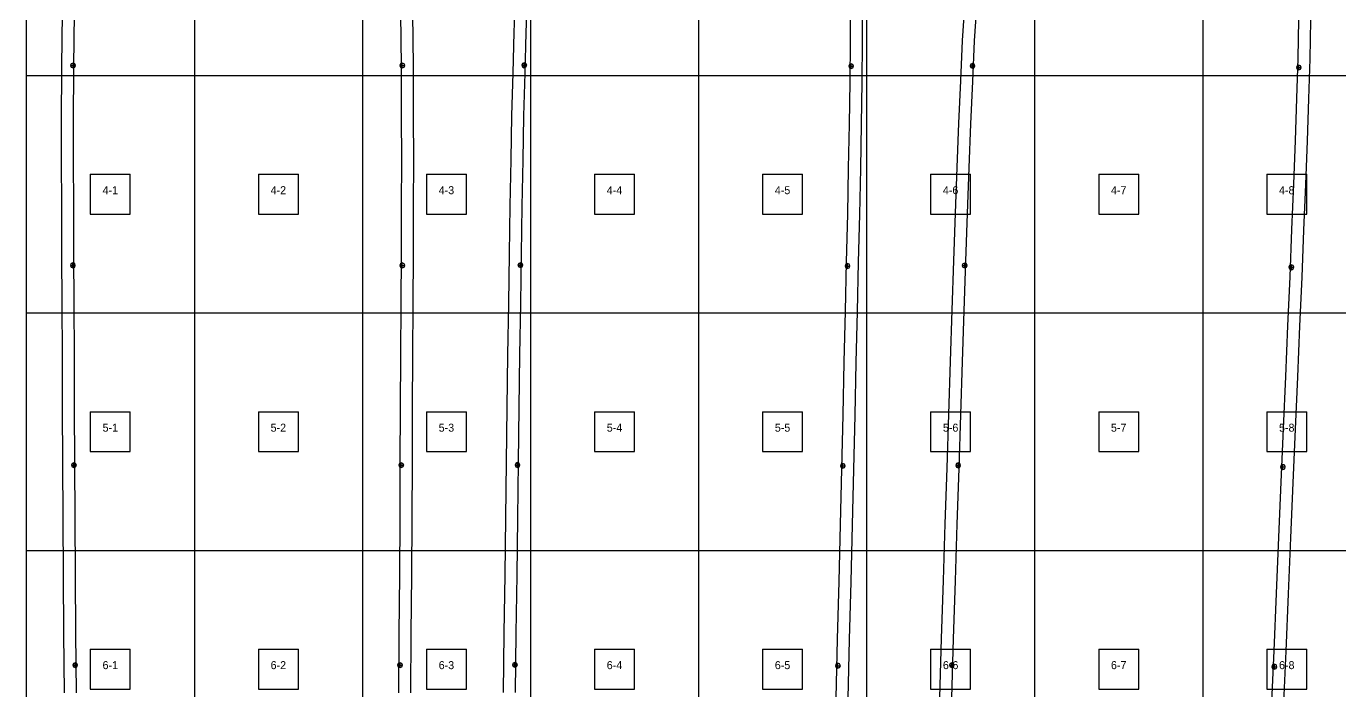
# Model space of a CAD drawing. Header units: metres. Extents: x 0 to 3990, y -3267 to 0.
# Drawn here: x 0 to 1641, y -1661 to -829 of the extents above; entities that cross this region are included whole.
import ezdxf
from ezdxf.enums import TextEntityAlignment as Align

# ---------------------------------------------------------------- set-up
doc = ezdxf.new("R2010")
doc.units = ezdxf.units.M
doc.layers.add('default', color=7, linetype='Continuous')
doc.layers.add('TEXTLAYER', color=7, linetype='Continuous')

msp = doc.modelspace()

# ---------------------------------------------------------------- linework, layer by layer
at = {"color": 9}
for p, q in [((0, -594), (0, -891)), ((210, -594), (210, -891)), ((210, -594), (210, -891)), ((420, -594), (420, -891)), ((420, -594), (420, -891)), ((630, -594), (630, -891)), ((630, -594), (630, -891)), ((840, -594), (840, -891)), ((840, -594), (840, -891)), ((1050, -594), (1050, -891)), ((1050, -594), (1050, -891)), ((1260, -594), (1260, -891)), ((1260, -594), (1260, -891)), ((1470, -594), (1470, -891)), ((1470, -594), (1470, -891)), ((0, -891), (210, -891)), ((0, -891), (210, -891)), ((0, -891), (0, -1188)), ((210, -891), (420, -891)), ((210, -891), (210, -1188)), ((210, -891), (420, -891)), ((210, -891), (210, -1188)), ((420, -891), (630, -891)), ((420, -891), (420, -1188)), ((420, -891), (630, -891)), ((420, -891), (420, -1188)), ((630, -891), (840, -891)), ((630, -891), (630, -1188)), ((630, -891), (840, -891)), ((630, -891), (630, -1188)), ((840, -891), (1050, -891)), ((840, -891), (840, -1188)), ((840, -891), (1050, -891)), ((840, -891), (840, -1188)), ((1050, -891), (1260, -891)), ((1050, -891), (1050, -1188)), ((1050, -891), (1260, -891)), ((1050, -891), (1050, -1188)), ((1260, -891), (1470, -891)), ((1260, -891), (1260, -1188)), ((1260, -891), (1470, -891)), ((1260, -891), (1260, -1188)), ((1470, -891), (1680, -891)), ((1470, -891), (1470, -1188)), ((1470, -891), (1680, -891)), ((1470, -891), (1470, -1188)), ((80, -1014.5), (130, -1014.5)), ((80, -1014.5), (80, -1064.5)), ((130, -1064.5), (130, -1014.5)), ((290, -1014.5), (340, -1014.5)), ((290, -1014.5), (290, -1064.5)), ((340, -1064.5), (340, -1014.5)), ((500, -1014.5), (550, -1014.5)), ((500, -1014.5), (500, -1064.5)), ((550, -1064.5), (550, -1014.5)), ((710, -1014.5), (760, -1014.5)), ((710, -1014.5), (710, -1064.5)), ((760, -1064.5), (760, -1014.5)), ((920, -1014.5), (970, -1014.5)), ((920, -1014.5), (920, -1064.5)), ((970, -1064.5), (970, -1014.5)), ((1130, -1014.5), (1180, -1014.5)), ((1130, -1014.5), (1130, -1064.5)), ((1180, -1064.5), (1180, -1014.5)), ((1340, -1014.5), (1390, -1014.5)), ((1340, -1014.5), (1340, -1064.5)), ((1390, -1064.5), (1390, -1014.5)), ((1550, -1014.5), (1600, -1014.5)), ((1550, -1014.5), (1550, -1064.5)), ((1600, -1064.5), (1600, -1014.5)), ((80, -1064.5), (130, -1064.5)), ((290, -1064.5), (340, -1064.5)), ((500, -1064.5), (550, -1064.5)), ((710, -1064.5), (760, -1064.5)), ((920, -1064.5), (970, -1064.5)), ((1130, -1064.5), (1180, -1064.5)), ((1340, -1064.5), (1390, -1064.5)), ((1550, -1064.5), (1600, -1064.5)), ((0, -1188), (210, -1188)), ((0, -1188), (210, -1188)), ((0, -1188), (0, -1485)), ((210, -1188), (420, -1188)), ((210, -1188), (210, -1485)), ((210, -1188), (420, -1188)), ((210, -1188), (210, -1485)), ((420, -1188), (630, -1188)), ((420, -1188), (420, -1485)), ((420, -1188), (630, -1188)), ((420, -1188), (420, -1485)), ((630, -1188), (840, -1188)), ((630, -1188), (630, -1485)), ((630, -1188), (840, -1188)), ((630, -1188), (630, -1485)), ((840, -1188), (1050, -1188)), ((840, -1188), (840, -1485)), ((840, -1188), (1050, -1188)), ((840, -1188), (840, -1485)), ((1050, -1188), (1260, -1188)), ((1050, -1188), (1050, -1485)), ((1050, -1188), (1260, -1188)), ((1050, -1188), (1050, -1485)), ((1260, -1188), (1470, -1188)), ((1260, -1188), (1260, -1485)), ((1260, -1188), (1470, -1188)), ((1260, -1188), (1260, -1485)), ((1470, -1188), (1680, -1188)), ((1470, -1188), (1470, -1485)), ((1470, -1188), (1680, -1188)), ((1470, -1188), (1470, -1485)), ((80, -1311.5), (130, -1311.5)), ((80, -1311.5), (80, -1361.5)), ((130, -1361.5), (130, -1311.5)), ((290, -1311.5), (340, -1311.5)), ((290, -1311.5), (290, -1361.5)), ((340, -1361.5), (340, -1311.5)), ((500, -1311.5), (550, -1311.5)), ((500, -1311.5), (500, -1361.5)), ((550, -1361.5), (550, -1311.5)), ((710, -1311.5), (760, -1311.5)), ((710, -1311.5), (710, -1361.5)), ((760, -1361.5), (760, -1311.5)), ((920, -1311.5), (970, -1311.5)), ((920, -1311.5), (920, -1361.5)), ((970, -1361.5), (970, -1311.5)), ((1130, -1311.5), (1180, -1311.5)), ((1130, -1311.5), (1130, -1361.5)), ((1180, -1361.5), (1180, -1311.5)), ((1340, -1311.5), (1390, -1311.5)), ((1340, -1311.5), (1340, -1361.5)), ((1390, -1361.5), (1390, -1311.5)), ((1550, -1311.5), (1600, -1311.5)), ((1550, -1311.5), (1550, -1361.5)), ((1600, -1361.5), (1600, -1311.5)), ((80, -1361.5), (130, -1361.5)), ((290, -1361.5), (340, -1361.5)), ((500, -1361.5), (550, -1361.5)), ((710, -1361.5), (760, -1361.5)), ((920, -1361.5), (970, -1361.5)), ((1130, -1361.5), (1180, -1361.5)), ((1340, -1361.5), (1390, -1361.5)), ((1550, -1361.5), (1600, -1361.5)), ((0, -1485), (210, -1485)), ((0, -1485), (210, -1485)), ((0, -1485), (0, -1782)), ((210, -1485), (420, -1485)), ((210, -1485), (210, -1782)), ((210, -1485), (420, -1485)), ((210, -1485), (210, -1782)), ((420, -1485), (630, -1485)), ((420, -1485), (420, -1782)), ((420, -1485), (630, -1485)), ((420, -1485), (420, -1782)), ((630, -1485), (840, -1485)), ((630, -1485), (630, -1782)), ((630, -1485), (840, -1485)), ((630, -1485), (630, -1782)), ((840, -1485), (1050, -1485)), ((840, -1485), (840, -1782)), ((840, -1485), (1050, -1485)), ((840, -1485), (840, -1782)), ((1050, -1485), (1260, -1485)), ((1050, -1485), (1050, -1782)), ((1050, -1485), (1260, -1485)), ((1050, -1485), (1050, -1782)), ((1260, -1485), (1470, -1485)), ((1260, -1485), (1260, -1782)), ((1260, -1485), (1470, -1485)), ((1260, -1485), (1260, -1782)), ((1470, -1485), (1680, -1485)), ((1470, -1485), (1470, -1782)), ((1470, -1485), (1680, -1485)), ((1470, -1485), (1470, -1782)), ((80, -1608.5), (130, -1608.5)), ((80, -1608.5), (80, -1658.5)), ((130, -1658.5), (130, -1608.5)), ((290, -1608.5), (340, -1608.5)), ((290, -1608.5), (290, -1658.5)), ((340, -1658.5), (340, -1608.5)), ((500, -1608.5), (550, -1608.5)), ((500, -1608.5), (500, -1658.5)), ((550, -1658.5), (550, -1608.5)), ((710, -1608.5), (760, -1608.5)), ((710, -1608.5), (710, -1658.5)), ((760, -1658.5), (760, -1608.5)), ((920, -1608.5), (970, -1608.5)), ((920, -1608.5), (920, -1658.5)), ((970, -1658.5), (970, -1608.5)), ((1130, -1608.5), (1180, -1608.5)), ((1130, -1608.5), (1130, -1658.5)), ((1180, -1658.5), (1180, -1608.5)), ((1340, -1608.5), (1390, -1608.5)), ((1340, -1608.5), (1340, -1658.5)), ((1390, -1658.5), (1390, -1608.5)), ((1550, -1608.5), (1600, -1608.5)), ((1550, -1608.5), (1550, -1658.5)), ((1600, -1658.5), (1600, -1608.5)), ((80, -1658.5), (130, -1658.5)), ((290, -1658.5), (340, -1658.5)), ((500, -1658.5), (550, -1658.5)), ((710, -1658.5), (760, -1658.5)), ((920, -1658.5), (970, -1658.5)), ((1130, -1658.5), (1180, -1658.5)), ((1340, -1658.5), (1390, -1658.5)), ((1550, -1658.5), (1600, -1658.5))]:
    msp.add_line(p, q, dxfattribs=at)
at = {"layer": 'default', "color": 7, "linetype": 'Continuous'}
for p, q in [((44.9, -837.4), (46.1, -788.6)), ((59.9, -837.4), (61.1, -788.6)), ((468.4, -837.4), (467.2, -788.6)), ((483.4, -837.4), (482.2, -788.6)), ((609.6, -837), (611.7, -788.2)), ((624.6, -837.3), (626.7, -788.5)), ((1029.9, -848.2), (1029.7, -799.6)), ((1044.9, -848.4), (1044.7, -799.8)), ((1170, -847.2), (1173.2, -798.6)), ((1185, -847.8), (1188.1, -799.3)), ((608.2, -888), (609.6, -837)), ((1589.2, -869.5), (1590, -821.3)), ((1604.2, -870.1), (1605, -821.9)), ((44.5, -888.4), (44.9, -837.4)), ((59.5, -888.4), (59.9, -837.4)), ((468.7, -888.4), (468.4, -837.4)), ((483.7, -888.4), (483.4, -837.4)), ((623.2, -888.3), (624.6, -837.3)), ((1029.3, -898.9), (1029.9, -848.2)), ((1044.3, -899.2), (1044.9, -848.4)), ((1167.7, -897.9), (1170, -847.2)), ((1182.6, -898.5), (1185, -847.8)), ((1587.6, -919.8), (1589.2, -869.5)), ((56.3, -876.3), (55.4, -878.5)), ((55.4, -878.5), (56.3, -880.6)), ((55.4, -878.5), (61.4, -878.5)), ((58.4, -875.5), (56.3, -876.3)), ((56.3, -880.6), (58.4, -881.5)), ((60.5, -876.3), (58.4, -875.5)), ((58.4, -881.5), (58.4, -875.5)), ((58.4, -881.5), (60.5, -880.6)), ((61.4, -878.5), (60.5, -876.3)), ((60.5, -880.6), (61.4, -878.5)), ((467.7, -876.4), (466.9, -878.5)), ((466.9, -878.5), (467.7, -880.6)), ((466.9, -878.5), (472.9, -878.5)), ((469.9, -875.5), (467.7, -876.4)), ((467.7, -880.6), (469.9, -881.5)), ((472, -876.4), (469.9, -875.5)), ((469.9, -881.5), (469.9, -875.5)), ((469.9, -881.5), (472, -880.6)), ((472.9, -878.5), (472, -876.4)), ((472, -880.6), (472.9, -878.5)), ((620.2, -876.2), (619.3, -878.3)), ((619.3, -878.3), (620.2, -880.4)), ((619.3, -878.3), (625.3, -878.3)), ((622.3, -875.3), (620.2, -876.2)), ((620.2, -880.4), (622.3, -881.3)), ((624.4, -876.2), (622.3, -875.3)), ((622.3, -881.3), (622.3, -875.3)), ((622.3, -881.3), (624.4, -880.4)), ((625.3, -878.3), (624.4, -876.2)), ((624.4, -880.4), (625.3, -878.3)), ((1028.6, -877.2), (1027.7, -879.3)), ((1027.7, -879.3), (1028.6, -881.5)), ((1027.7, -879.3), (1033.7, -879.3)), ((1030.7, -876.3), (1028.6, -877.2)), ((1028.6, -881.5), (1030.7, -882.3)), ((1030.7, -882.3), (1030.7, -876.3)), ((1032.8, -877.2), (1030.7, -876.3)), ((1030.7, -882.3), (1032.8, -881.5)), ((1033.7, -879.3), (1032.8, -877.2)), ((1032.8, -881.5), (1033.7, -879.3)), ((1180.2, -876.8), (1179.4, -878.9)), ((1179.4, -878.9), (1180.2, -881)), ((1179.4, -878.9), (1185.4, -878.9)), ((1182.4, -875.9), (1180.2, -876.8)), ((1180.2, -881), (1182.4, -881.9)), ((1184.5, -876.8), (1182.4, -875.9)), ((1182.4, -881.9), (1182.4, -875.9)), ((1182.4, -881.9), (1184.5, -881)), ((1185.4, -878.9), (1184.5, -876.8)), ((1184.5, -881), (1185.4, -878.9)), ((1587.9, -878.9), (1587, -881)), ((1587, -881), (1587.9, -883.1)), ((1587, -881), (1593, -881)), ((1590, -878), (1587.9, -878.9)), ((1587.9, -883.1), (1590, -884)), ((1590, -884), (1590, -878)), ((1592.2, -878.9), (1590, -878)), ((1590, -884), (1592.2, -883.1)), ((1593, -881), (1592.2, -878.9)), ((1592.2, -883.1), (1593, -881)), ((1602.6, -920.4), (1604.2, -870.1)), ((44.2, -941.6), (44.5, -888.4)), ((59.2, -941.6), (59.5, -888.4)), ((469, -941.6), (468.7, -888.4)), ((484, -941.6), (483.7, -888.4)), ((606.9, -941.1), (608.2, -888)), ((621.9, -941.4), (623.2, -888.3)), ((1028.5, -951.8), (1029.3, -898.9)), ((1043.5, -952.1), (1044.3, -899.2)), ((1165.3, -950.8), (1167.7, -897.9)), ((1180.3, -951.4), (1182.6, -898.5)), ((1585.8, -972.2), (1587.6, -919.8)), ((1600.8, -972.8), (1602.6, -920.4)), ((44.1, -997), (44.2, -941.6)), ((59.1, -997), (59.2, -941.6)), ((469.1, -997), (469, -941.6)), ((484.1, -997), (484, -941.6)), ((605.7, -996.5), (606.9, -941.1)), ((620.7, -996.8), (621.9, -941.4)), ((1027.6, -1007), (1028.5, -951.8)), ((1163, -1006), (1165.3, -950.8)), ((1178, -1006.5), (1180.3, -951.4)), ((1042.6, -1007.3), (1043.5, -952.1)), ((1583.8, -1026.9), (1585.8, -972.2)), ((1598.8, -1027.5), (1600.8, -972.8)), ((44.3, -1054.6), (44.1, -997)), ((59.3, -1054.6), (59.1, -997)), ((469, -1054.6), (469.1, -997)), ((484, -1054.6), (484.1, -997)), ((604.7, -1054.2), (605.7, -996.5)), ((619.7, -1054.4), (620.7, -996.8)), ((1026.4, -1064.3), (1027.6, -1007)), ((1041.4, -1064.7), (1042.6, -1007.3)), ((1161, -1063.3), (1163, -1006)), ((1176, -1063.8), (1178, -1006.5)), ((1581.5, -1083.7), (1583.8, -1026.9)), ((1596.5, -1084.3), (1598.8, -1027.5)), ((44.5, -1114.5), (44.3, -1054.6)), ((59.5, -1114.5), (59.3, -1054.6)), ((468.8, -1114.5), (469, -1054.6)), ((483.8, -1114.5), (484, -1054.6)), ((603.8, -1114.1), (604.7, -1054.2)), ((618.8, -1114.3), (619.7, -1054.4)), ((1025, -1124), (1026.4, -1064.3)), ((1040, -1124.3), (1041.4, -1064.7)), ((1158.9, -1122.9), (1161, -1063.3)), ((1173.9, -1123.4), (1176, -1063.8)), ((1579.1, -1142.8), (1581.5, -1083.7)), ((1594.1, -1143.4), (1596.5, -1084.3)), ((44.8, -1176.6), (44.5, -1114.5)), ((59.8, -1176.6), (59.5, -1114.5)), ((468.5, -1176.6), (468.8, -1114.5)), ((483.5, -1176.6), (483.8, -1114.5)), ((602.9, -1176.2), (603.8, -1114.1)), ((617.9, -1176.4), (618.8, -1114.3)), ((56.2, -1126.3), (55.3, -1128.5)), ((55.3, -1128.5), (56.2, -1130.6)), ((55.3, -1128.5), (61.3, -1128.5)), ((58.3, -1125.5), (56.2, -1126.3)), ((56.2, -1130.6), (58.3, -1131.5)), ((60.5, -1126.3), (58.3, -1125.5)), ((58.3, -1131.5), (58.3, -1125.5)), ((58.3, -1131.5), (60.5, -1130.6)), ((61.3, -1128.5), (60.5, -1126.3)), ((60.5, -1130.6), (61.3, -1128.5)), ((467.8, -1126.4), (466.9, -1128.5)), ((466.9, -1128.5), (467.8, -1130.6)), ((466.9, -1128.5), (472.9, -1128.5)), ((469.9, -1125.5), (467.8, -1126.4)), ((467.8, -1130.6), (469.9, -1131.5)), ((472, -1126.4), (469.9, -1125.5)), ((469.9, -1131.5), (469.9, -1125.5)), ((469.9, -1131.5), (472, -1130.6)), ((472.9, -1128.5), (472, -1126.4)), ((472, -1130.6), (472.9, -1128.5)), ((615.3, -1126.1), (614.4, -1128.3)), ((614.4, -1128.3), (615.3, -1130.4)), ((614.4, -1128.3), (620.4, -1128.3)), ((617.4, -1125.3), (615.3, -1126.1)), ((615.3, -1130.4), (617.4, -1131.3)), ((619.5, -1126.1), (617.4, -1125.3)), ((617.4, -1131.3), (617.4, -1125.3)), ((617.4, -1131.3), (619.5, -1130.4)), ((620.4, -1128.3), (619.5, -1126.1)), ((619.5, -1130.4), (620.4, -1128.3)), ((1024, -1127.2), (1023.1, -1129.3)), ((1023.1, -1129.3), (1024, -1131.4)), ((1023.1, -1129.3), (1029.1, -1129.3)), ((1023.6, -1185.8), (1025, -1124)), ((1026.1, -1126.3), (1024, -1127.2)), ((1024, -1131.4), (1026.1, -1132.3)), ((1028.2, -1127.2), (1026.1, -1126.3)), ((1026.1, -1132.3), (1026.1, -1126.3)), ((1026.1, -1132.3), (1028.2, -1131.4)), ((1029.1, -1129.3), (1028.2, -1127.2)), ((1028.2, -1131.4), (1029.1, -1129.3)), ((1038.6, -1186.1), (1040, -1124.3)), ((1156.9, -1184.7), (1158.9, -1122.9)), ((1170.4, -1126.6), (1169.6, -1128.7)), ((1169.6, -1128.7), (1170.4, -1130.9)), ((1169.6, -1128.7), (1175.6, -1128.7)), ((1172.6, -1125.7), (1170.4, -1126.6)), ((1170.4, -1130.9), (1172.6, -1131.7)), ((1171.9, -1185.2), (1173.9, -1123.4)), ((1174.7, -1126.6), (1172.6, -1125.7)), ((1172.6, -1131.7), (1172.6, -1125.7)), ((1172.6, -1131.7), (1174.7, -1130.9)), ((1175.6, -1128.7), (1174.7, -1126.6)), ((1174.7, -1130.9), (1175.6, -1128.7)), ((1578.6, -1128.7), (1577.8, -1130.9)), ((1577.8, -1130.9), (1578.6, -1133)), ((1577.8, -1130.9), (1583.8, -1130.9)), ((1580.8, -1127.9), (1578.6, -1128.7)), ((1582.9, -1128.7), (1580.8, -1127.9)), ((1580.8, -1133.9), (1580.8, -1127.9)), ((1583.8, -1130.9), (1582.9, -1128.7)), ((1582.9, -1133), (1583.8, -1130.9)), ((1576.5, -1204), (1579.1, -1142.8)), ((1578.6, -1133), (1580.8, -1133.9)), ((1580.8, -1133.9), (1582.9, -1133)), ((1591.5, -1204.6), (1594.1, -1143.4)), ((45.1, -1240.8), (44.8, -1176.6)), ((60.1, -1240.7), (59.8, -1176.6)), ((468.2, -1240.7), (468.5, -1176.6)), ((483.2, -1240.8), (483.5, -1176.6)), ((601.9, -1240.3), (602.9, -1176.2)), ((616.9, -1240.5), (617.9, -1176.4)), ((1022.1, -1249.6), (1023.6, -1185.8)), ((1037.1, -1250), (1038.6, -1186.1)), ((1154.8, -1248.6), (1156.9, -1184.7)), ((1169.8, -1249.1), (1171.9, -1185.2)), ((1573.8, -1267.3), (1576.5, -1204)), ((1588.8, -1267.9), (1591.5, -1204.6)), ((45.4, -1307), (45.1, -1240.8)), ((60.4, -1306.9), (60.1, -1240.7)), ((467.8, -1306.9), (468.2, -1240.7)), ((482.8, -1307), (483.2, -1240.8)), ((601, -1306.5), (601.9, -1240.3)), ((616, -1306.7), (616.9, -1240.5)), ((1020.6, -1315.5), (1022.1, -1249.6)), ((1035.6, -1315.9), (1037.1, -1250)), ((1152.6, -1314.5), (1154.8, -1248.6)), ((1167.6, -1314.9), (1169.8, -1249.1)), ((1571.1, -1332.5), (1573.8, -1267.3)), ((1586.1, -1333.2), (1588.8, -1267.9)), ((45.8, -1375), (45.4, -1307)), ((60.8, -1374.9), (60.4, -1306.9)), ((467.4, -1374.9), (467.8, -1306.9)), ((482.4, -1375), (482.8, -1307)), ((600.1, -1374.5), (601, -1306.5)), ((615.1, -1374.7), (616, -1306.7)), ((1019, -1383.2), (1020.6, -1315.5)), ((1034, -1383.6), (1035.6, -1315.9)), ((1150.5, -1382.2), (1152.6, -1314.5)), ((1165.5, -1382.6), (1167.6, -1314.9)), ((1568.2, -1399.6), (1571.1, -1332.5)), ((1583.2, -1400.3), (1586.1, -1333.2)), ((46.2, -1444.8), (45.8, -1375)), ((57.5, -1376.3), (56.6, -1378.5)), ((56.6, -1378.5), (57.5, -1380.6)), ((56.6, -1378.5), (62.6, -1378.5)), ((59.6, -1375.5), (57.5, -1376.3)), ((61.7, -1376.3), (59.6, -1375.5)), ((59.6, -1381.5), (59.6, -1375.5)), ((61.2, -1444.7), (60.8, -1374.9)), ((62.6, -1378.5), (61.7, -1376.3)), ((61.7, -1380.6), (62.6, -1378.5)), ((466.5, -1376.3), (465.6, -1378.5)), ((465.6, -1378.5), (466.5, -1380.6)), ((465.6, -1378.5), (471.6, -1378.5)), ((468.6, -1375.5), (466.5, -1376.3)), ((467, -1444.7), (467.4, -1374.9)), ((470.7, -1376.3), (468.6, -1375.5)), ((468.6, -1381.5), (468.6, -1375.5)), ((471.6, -1378.5), (470.7, -1376.3)), ((470.7, -1380.6), (471.6, -1378.5)), ((482, -1444.8), (482.4, -1375)), ((599.1, -1444.3), (600.1, -1374.5)), ((611.7, -1376.1), (610.8, -1378.2)), ((610.8, -1378.2), (611.7, -1380.4)), ((610.8, -1378.2), (616.8, -1378.2)), ((613.8, -1375.2), (611.7, -1376.1)), ((615.9, -1376.1), (613.8, -1375.2)), ((613.8, -1381.2), (613.8, -1375.2)), ((614.1, -1444.5), (615.1, -1374.7)), ((616.8, -1378.2), (615.9, -1376.1)), ((615.9, -1380.4), (616.8, -1378.2)), ((1018.2, -1377.1), (1017.3, -1379.2)), ((1020.3, -1376.2), (1018.2, -1377.1)), ((1022.4, -1377.1), (1020.3, -1376.2)), ((1020.3, -1382.2), (1020.3, -1376.2)), ((1023.3, -1379.2), (1022.4, -1377.1)), ((1162.3, -1376.5), (1161.4, -1378.6)), ((1164.4, -1375.6), (1162.3, -1376.5)), ((1166.5, -1376.5), (1164.4, -1375.6)), ((1164.4, -1381.6), (1164.4, -1375.6)), ((1167.4, -1378.6), (1166.5, -1376.5)), ((1568.1, -1378.5), (1567.2, -1380.6)), ((1570.2, -1377.6), (1568.1, -1378.5)), ((1572.4, -1378.5), (1570.2, -1377.6)), ((1570.2, -1383.6), (1570.2, -1377.6)), ((1573.2, -1380.6), (1572.4, -1378.5)), ((57.5, -1380.6), (59.6, -1381.5)), ((59.6, -1381.5), (61.7, -1380.6)), ((466.5, -1380.6), (468.6, -1381.5)), ((468.6, -1381.5), (470.7, -1380.6)), ((611.7, -1380.4), (613.8, -1381.2)), ((613.8, -1381.2), (615.9, -1380.4)), ((1017.3, -1379.2), (1023.3, -1379.2)), ((1017.3, -1379.2), (1018.2, -1381.4)), ((1017.3, -1452.6), (1019, -1383.2)), ((1018.2, -1381.4), (1020.3, -1382.2)), ((1020.3, -1382.2), (1022.4, -1381.4)), ((1022.4, -1381.4), (1023.3, -1379.2)), ((1032.3, -1453), (1034, -1383.6)), ((1148.3, -1451.6), (1150.5, -1382.2)), ((1161.4, -1378.6), (1162.3, -1380.7)), ((1161.4, -1378.6), (1167.4, -1378.6)), ((1162.3, -1380.7), (1164.4, -1381.6)), ((1163.3, -1452.1), (1165.5, -1382.6)), ((1164.4, -1381.6), (1166.5, -1380.7)), ((1166.5, -1380.7), (1167.4, -1378.6)), ((1567.2, -1380.6), (1568.1, -1382.8)), ((1567.2, -1380.6), (1573.2, -1380.6)), ((1568.1, -1382.8), (1570.2, -1383.6)), ((1570.2, -1383.6), (1572.4, -1382.8)), ((1572.4, -1382.8), (1573.2, -1380.6)), ((1565.3, -1468.4), (1568.2, -1399.6)), ((1580.3, -1469.1), (1583.2, -1400.3)), ((46.7, -1516.1), (46.2, -1444.8)), ((61.7, -1516), (61.2, -1444.7)), ((466.6, -1516), (467, -1444.7)), ((481.6, -1516.1), (482, -1444.8)), ((598.2, -1515.6), (599.1, -1444.3)), ((613.2, -1515.8), (614.1, -1444.5)), ((1015.6, -1523.7), (1017.3, -1452.6)), ((1030.6, -1524.1), (1032.3, -1453)), ((1146.1, -1522.6), (1148.3, -1451.6)), ((1161, -1523.1), (1163.3, -1452.1)), ((1562.2, -1538.8), (1565.3, -1468.4)), ((1577.2, -1539.4), (1580.3, -1469.1)), ((47.1, -1589), (46.7, -1516.1)), ((62.1, -1588.9), (61.7, -1516)), ((466.1, -1588.9), (466.6, -1516)), ((481.1, -1589), (481.6, -1516.1)), ((597.3, -1588.5), (598.2, -1515.6)), ((612.3, -1588.6), (613.2, -1515.8)), ((1013.8, -1596.2), (1015.6, -1523.7)), ((1028.8, -1596.5), (1030.6, -1524.1)), ((1143.8, -1595.1), (1146.1, -1522.6)), ((1158.8, -1595.5), (1161, -1523.1)), ((1559.1, -1610.6), (1562.2, -1538.8)), ((1574.1, -1611.2), (1577.2, -1539.4)), ((47.6, -1663.1), (47.1, -1589)), ((62.6, -1663), (62.1, -1588.9)), ((465.6, -1663), (466.1, -1588.9)), ((480.6, -1663.1), (481.1, -1589)), ((596.3, -1662.6), (597.3, -1588.5)), ((611.3, -1662.7), (612.3, -1588.6)), ((1012, -1669.9), (1013.8, -1596.2)), ((1027, -1670.3), (1028.8, -1596.5)), ((1141.6, -1668.8), (1143.8, -1595.1)), ((1156.5, -1669.3), (1158.8, -1595.5)), ((1556, -1683.7), (1559.1, -1610.6)), ((1571, -1684.3), (1574.1, -1611.2)), ((59.1, -1626.3), (58.2, -1628.5)), ((58.2, -1628.5), (59.1, -1630.6)), ((58.2, -1628.5), (64.2, -1628.5)), ((61.2, -1625.5), (59.1, -1626.3)), ((59.1, -1630.6), (61.2, -1631.5)), ((63.3, -1626.3), (61.2, -1625.5)), ((61.2, -1631.5), (61.2, -1625.5)), ((61.2, -1631.5), (63.3, -1630.6)), ((64.2, -1628.5), (63.3, -1626.3)), ((63.3, -1630.6), (64.2, -1628.5)), ((464.9, -1626.3), (464, -1628.5)), ((464, -1628.5), (464.9, -1630.6)), ((464, -1628.5), (470, -1628.5)), ((467, -1625.5), (464.9, -1626.3)), ((464.9, -1630.6), (467, -1631.5)), ((469.2, -1626.3), (467, -1625.5)), ((467, -1631.5), (467, -1625.5)), ((467, -1631.5), (469.2, -1630.6)), ((470, -1628.5), (469.2, -1626.3)), ((469.2, -1630.6), (470, -1628.5)), ((608.5, -1626.1), (607.6, -1628.2)), ((607.6, -1628.2), (608.5, -1630.3)), ((607.6, -1628.2), (613.6, -1628.2)), ((610.6, -1625.2), (608.5, -1626.1)), ((608.5, -1630.3), (610.6, -1631.2)), ((610.6, -1631.2), (610.6, -1625.2)), ((612.7, -1626.1), (610.6, -1625.2)), ((610.6, -1631.2), (612.7, -1630.3)), ((613.6, -1628.2), (612.7, -1626.1)), ((612.7, -1630.3), (613.6, -1628.2)), ((1012.1, -1627), (1011.2, -1629.2)), ((1011.2, -1629.2), (1012.1, -1631.3)), ((1011.2, -1629.2), (1017.2, -1629.2)), ((1014.2, -1626.2), (1012.1, -1627)), ((1012.1, -1631.3), (1014.2, -1632.2)), ((1016.3, -1627), (1014.2, -1626.2)), ((1014.2, -1632.2), (1014.2, -1626.2)), ((1014.2, -1632.2), (1016.3, -1631.3)), ((1017.2, -1629.2), (1016.3, -1627)), ((1016.3, -1631.3), (1017.2, -1629.2)), ((1154.5, -1626.4), (1153.6, -1628.5)), ((1153.6, -1628.5), (1154.5, -1630.6)), ((1153.6, -1628.5), (1159.6, -1628.5)), ((1156.6, -1625.5), (1154.5, -1626.4)), ((1154.5, -1630.6), (1156.6, -1631.5)), ((1158.7, -1626.4), (1156.6, -1625.5)), ((1156.6, -1631.5), (1156.6, -1625.5)), ((1156.6, -1631.5), (1158.7, -1630.6)), ((1159.6, -1628.5), (1158.7, -1626.4)), ((1158.7, -1630.6), (1159.6, -1628.5)), ((1557.4, -1628.3), (1556.5, -1630.4)), ((1556.5, -1630.4), (1557.4, -1632.5)), ((1556.5, -1630.4), (1562.5, -1630.4)), ((1559.5, -1627.4), (1557.4, -1628.3)), ((1557.4, -1632.5), (1559.5, -1633.4)), ((1561.6, -1628.3), (1559.5, -1627.4)), ((1559.5, -1633.4), (1559.5, -1627.4)), ((1559.5, -1633.4), (1561.6, -1632.5)), ((1562.5, -1630.4), (1561.6, -1628.3)), ((1561.6, -1632.5), (1562.5, -1630.4))]:
    msp.add_line(p, q, dxfattribs=at)

# ---------------------------------------------------------------- texts
at = {"layer": 'TEXTLAYER', "color": 1}
for s, p in [('4-1', (105, -1039.5)), ('4-2', (315, -1039.5)), ('4-3', (525, -1039.5)), ('4-4', (735, -1039.5)), ('4-5', (945, -1039.5)), ('4-6', (1155, -1039.5)), ('4-7', (1365, -1039.5)), ('4-8', (1575, -1039.5)), ('5-1', (105, -1336.5)), ('5-2', (315, -1336.5)), ('5-3', (525, -1336.5)), ('5-4', (735, -1336.5)), ('5-5', (945, -1336.5)), ('5-6', (1155, -1336.5)), ('5-7', (1365, -1336.5)), ('5-8', (1575, -1336.5)), ('6-1', (105, -1633.5)), ('6-2', (315, -1633.5)), ('6-3', (525, -1633.5)), ('6-4', (735, -1633.5)), ('6-5', (945, -1633.5)), ('6-6', (1155, -1633.5)), ('6-7', (1365, -1633.5)), ('6-8', (1575, -1633.5))]:
    msp.add_text(s, height=10, dxfattribs=at).set_placement(p, align=Align.CENTER)

doc.saveas('drawing.dxf')
